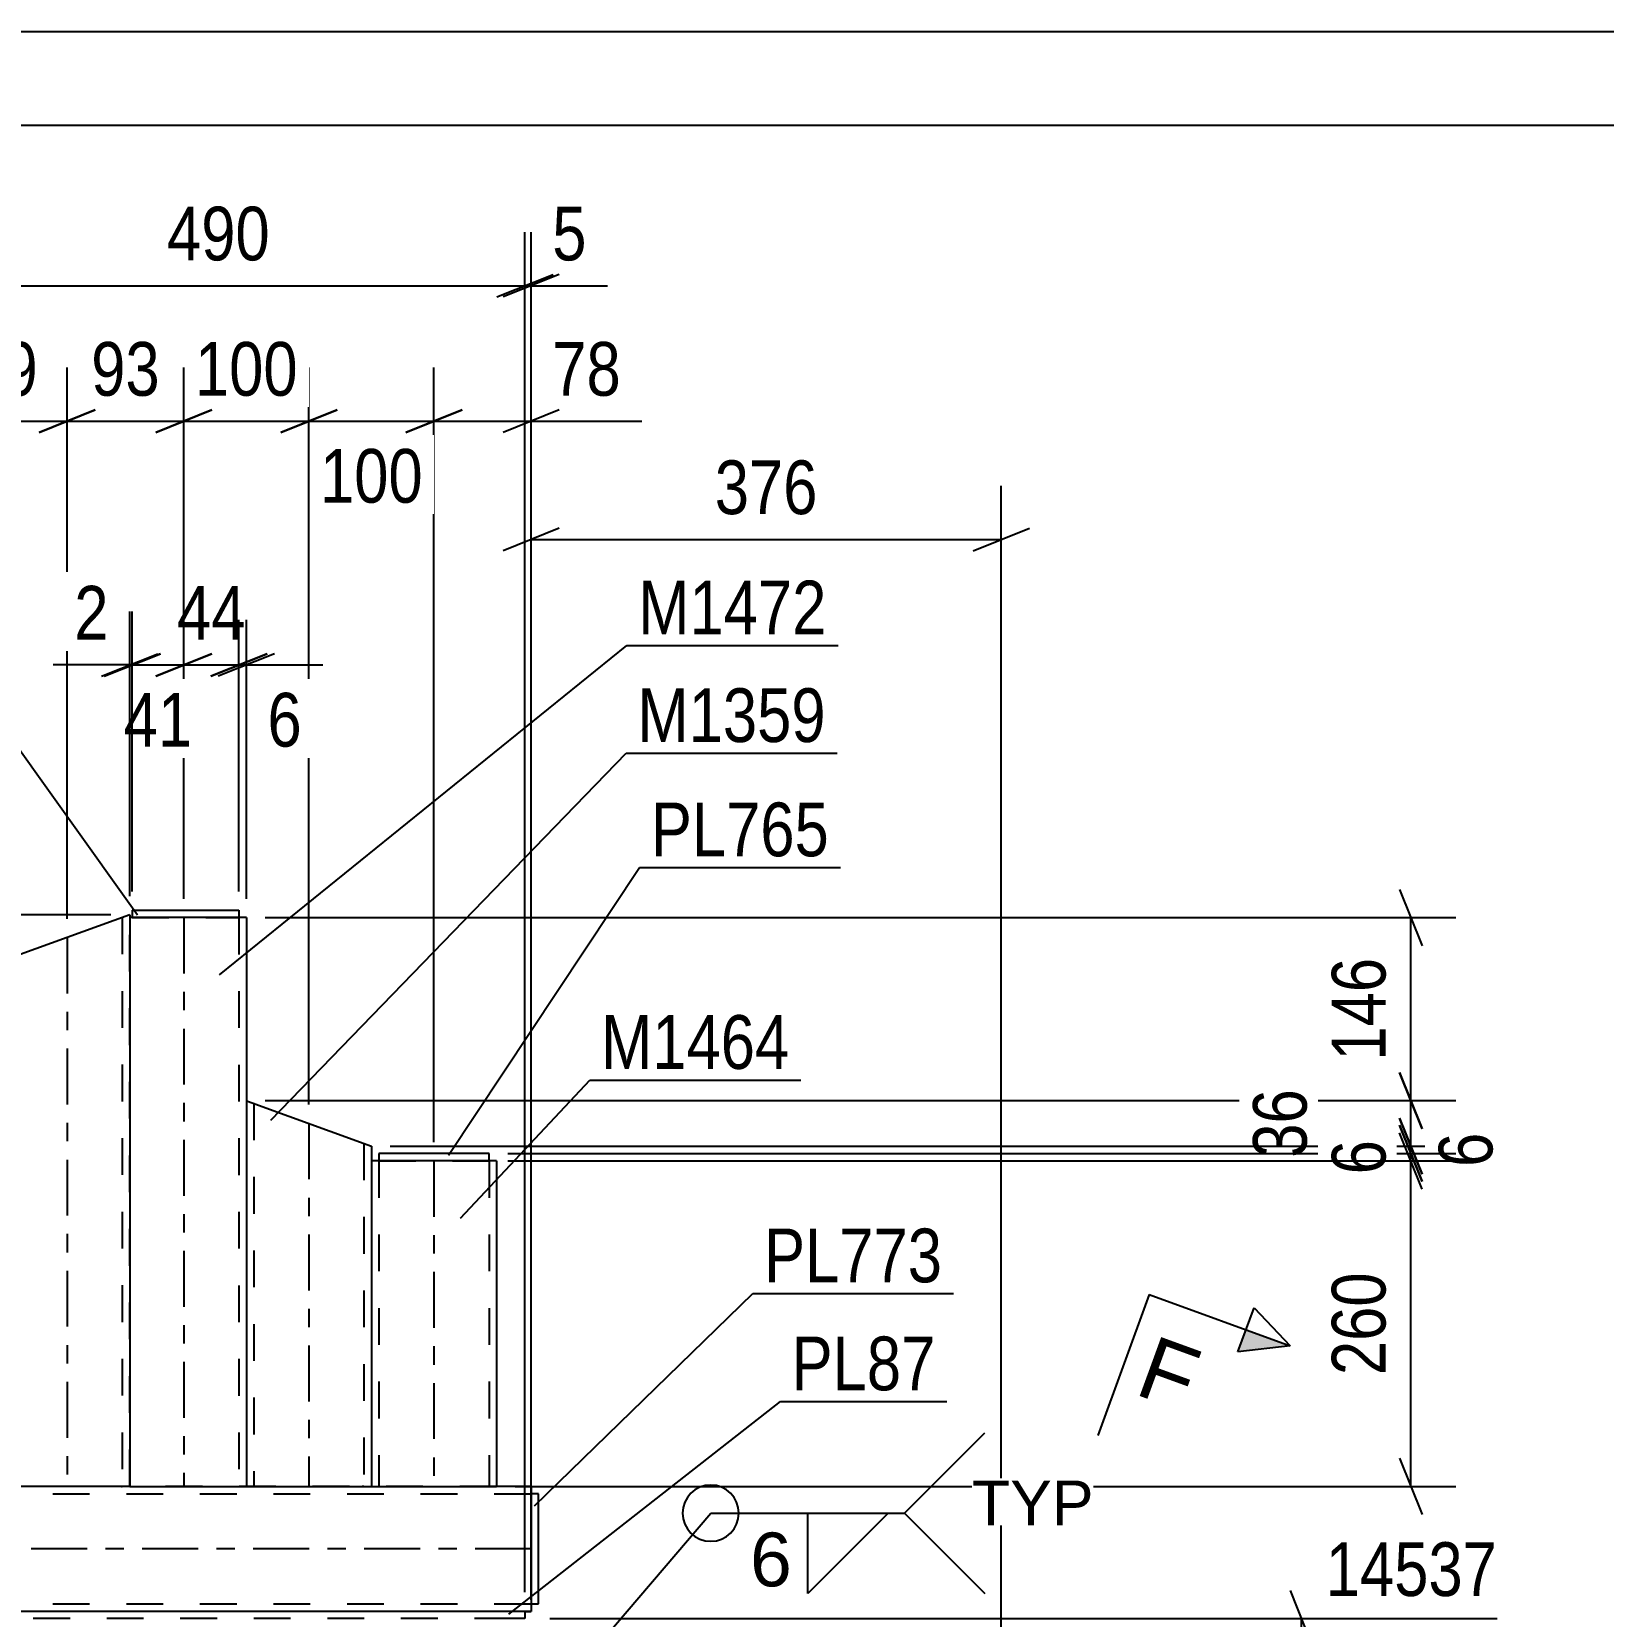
# Model space of a CAD drawing. Header units: millimetres. Extents: x 0 to 841, y 0 to 594.
# Drawn here: x 308.4 to 392.1, y 509.6 to 594 of the extents above; entities that cross this region are included whole.
import ezdxf

# ---------------------------------------------------------------- set-up
doc = ezdxf.new("R2010")
doc.units = ezdxf.units.MM
doc.linetypes.add('DXK_LINE_DOT2', pattern=[3.9198, 1.9599, -1.9599])
doc.linetypes.add('DXK_LINE_DOT3', pattern=[5.9187, 2.979, -0.9799, 0.9799, -0.9799])
doc.styles.add('Arial', font='arial.ttf', dxfattribs={"height": 0.2})
doc.styles.add('Arial Narrow', font='ARIALN.TTF', dxfattribs={"height": 0.2})

# ---------------------------------------------------------------- blocks, each defined once
blk = doc.blocks.new('Unknown-695494452-1133')
at = {"color": 5, "linetype": 'Continuous'}
for p, q in [((841, 594), (0, 594)), ((836, 589), (5, 589))]:
    blk.add_line(p, q, dxfattribs=at)
blk = doc.blocks.new('Part-695494452-4283 - 4226')
at = {"color": 2, "linetype": 'Continuous'}
for p, q in [((301.981, 509.439), (301.981, 509.839)), ((301.981, 509.839), (334.648, 509.839)), ((302.709, 509.439), (301.981, 509.439)), ((334.648, 509.439), (333.92, 509.439)), ((334.648, 509.839), (334.648, 509.439))]:
    blk.add_line(p, q, dxfattribs=at)
at = {"color": 7, "linetype": 'DXK_LINE_DOT2'}
blk.add_line((333.92, 509.439), (302.709, 509.439), dxfattribs=at)
blk = doc.blocks.new('Part-695494452-12334 - 4226')
at = {"color": 2, "linetype": 'Continuous'}
for p, q in [((301.648, 516.481), (306.915, 516.481)), ((301.648, 516.481), (301.648, 515.681)), ((334.981, 516.481), (333.134, 516.481)), ((334.981, 516.481), (334.981, 516.42)), ((334.981, 516.42), (334.981, 509.814)), ((301.648, 509.814), (301.648, 515.681)), ((301.648, 509.814), (301.981, 509.814)), ((334.648, 509.814), (334.981, 509.814))]:
    blk.add_line(p, q, dxfattribs=at)
at = {"color": 7, "linetype": 'DXK_LINE_DOT2'}
for p, q in [((301.648, 516.081), (334.981, 516.081)), ((301.648, 516.081), (301.648, 516.05)), ((301.648, 516.05), (301.648, 515.834)), ((333.134, 516.481), (306.915, 516.481)), ((334.981, 516.05), (334.981, 516.081)), ((301.648, 510.214), (334.981, 510.214)), ((334.981, 509.814), (301.981, 509.814))]:
    blk.add_line(p, q, dxfattribs=at)
at = {"color": 7, "linetype": 'DXK_LINE_DOT3'}
blk.add_line((334.981, 513.147), (301.648, 513.147), dxfattribs=at)
blk = doc.blocks.new('Part-695494452-12320 - 4226')
at = {"color": 2, "linetype": 'Continuous'}
for p, q in [((319.862, 537.015), (319.801, 537.037)), ((319.801, 537.037), (319.801, 516.481)), ((319.862, 537.015), (326.467, 534.611)), ((326.467, 534.611), (326.467, 516.481)), ((319.801, 516.481), (326.467, 516.481))]:
    blk.add_line(p, q, dxfattribs=at)
at = {"color": 7, "linetype": 'DXK_LINE_DOT2'}
for p, q in [((320.201, 536.892), (320.201, 516.481)), ((320.201, 536.892), (320.231, 536.881)), ((326.067, 534.756), (326.067, 516.481)), ((325.974, 516.481), (326.037, 516.481)), ((326.037, 516.481), (325.974, 516.481)), ((326.067, 516.481), (326.037, 516.481)), ((326.037, 516.481), (326.067, 516.481))]:
    blk.add_line(p, q, dxfattribs=at)
at = {"color": 7, "linetype": 'DXK_LINE_DOT3'}
blk.add_line((323.134, 535.824), (323.134, 516.481), dxfattribs=at)
blk = doc.blocks.new('Part-695494452-12322 - 4226')
at = {"color": 2, "linetype": 'Continuous'}
for p, q in [((313.582, 546.941), (306.915, 544.515)), ((313.582, 546.941), (313.582, 546.789)), ((306.915, 544.515), (306.915, 516.481)), ((313.521, 516.481), (306.915, 516.481)), ((313.582, 516.481), (313.521, 516.481))]:
    blk.add_line(p, q, dxfattribs=at)
at = {"color": 7, "linetype": 'DXK_LINE_DOT2'}
for p, q in [((313.152, 546.785), (313.182, 546.796)), ((313.182, 546.796), (313.182, 516.481)), ((313.582, 516.481), (313.582, 546.789)), ((307.315, 544.66), (307.315, 516.481)), ((313.152, 516.481), (313.182, 516.481))]:
    blk.add_line(p, q, dxfattribs=at)
at = {"color": 7, "linetype": 'DXK_LINE_DOT3'}
blk.add_line((310.249, 545.728), (310.249, 516.481), dxfattribs=at)
blk = doc.blocks.new('Part-695494452-12327 - 4226')
at = {"color": 2, "linetype": 'Continuous'}
for p, q in [((326.467, 533.824), (326.467, 516.481)), ((333.134, 533.824), (326.467, 533.824)), ((333.134, 533.824), (333.134, 516.481)), ((326.467, 516.481), (333.134, 516.481))]:
    blk.add_line(p, q, dxfattribs=at)
at = {"color": 7, "linetype": 'DXK_LINE_DOT2'}
for p, q in [((326.867, 533.824), (326.867, 516.481)), ((326.867, 533.824), (326.898, 533.824)), ((332.734, 533.824), (332.734, 516.481)), ((332.64, 516.481), (332.704, 516.481)), ((332.704, 516.481), (332.64, 516.481)), ((332.734, 516.481), (332.704, 516.481)), ((332.704, 516.481), (332.734, 516.481))]:
    blk.add_line(p, q, dxfattribs=at)
at = {"color": 7, "linetype": 'DXK_LINE_DOT3'}
blk.add_line((329.801, 533.824), (329.801, 516.481), dxfattribs=at)
blk = doc.blocks.new('Part-695494452-12328 - 4226')
at = {"color": 2, "linetype": 'Continuous'}
for p, q in [((313.582, 546.789), (313.582, 516.481)), ((319.801, 546.789), (313.582, 546.789)), ((319.801, 546.789), (319.801, 516.481)), ((313.582, 516.481), (313.934, 516.481)), ((313.934, 516.481), (319.801, 516.481))]:
    blk.add_line(p, q, dxfattribs=at)
at = {"color": 7, "linetype": 'DXK_LINE_DOT2'}
for p, q in [((313.582, 546.789), (313.628, 546.789)), ((313.628, 546.789), (313.582, 546.789)), ((313.582, 546.789), (313.628, 546.789)), ((313.628, 546.789), (313.651, 546.789)), ((319.401, 546.789), (319.401, 516.481)), ((313.628, 516.481), (313.582, 516.481)), ((313.582, 516.481), (313.781, 516.481)), ((313.582, 516.481), (313.628, 516.481))]:
    blk.add_line(p, q, dxfattribs=at)
at = {"color": 7, "linetype": 'DXK_LINE_DOT3'}
blk.add_line((316.467, 546.789), (316.467, 516.481), dxfattribs=at)
blk = doc.blocks.new('Part-695494452-12329 - 4226')
at = {"color": 2, "linetype": 'Continuous'}
for p, q in [((332.734, 534.224), (326.867, 534.224)), ((326.867, 534.224), (326.867, 533.824)), ((332.734, 533.824), (332.734, 534.224))]:
    blk.add_line(p, q, dxfattribs=at)
at = {"color": 7, "linetype": 'DXK_LINE_DOT2'}
blk.add_line((326.867, 533.824), (332.734, 533.824), dxfattribs=at)
blk = doc.blocks.new('Part-695494452-12330 - 4226')
at = {"color": 2, "linetype": 'Continuous'}
for p, q in [((313.715, 547.189), (319.401, 547.189)), ((313.715, 547.189), (313.715, 546.789)), ((319.401, 547.189), (319.401, 546.789))]:
    blk.add_line(p, q, dxfattribs=at)
at = {"color": 7, "linetype": 'DXK_LINE_DOT2'}
blk.add_line((313.715, 546.789), (319.401, 546.789), dxfattribs=at)
blk = doc.blocks.new('Part-695494452-12335 - 4226')
at = {"color": 2, "linetype": 'Continuous'}
for p, q in [((335.381, 516.081), (334.981, 516.081)), ((335.381, 510.214), (335.381, 516.081)), ((334.981, 510.214), (335.381, 510.214))]:
    blk.add_line(p, q, dxfattribs=at)
at = {"color": 7, "linetype": 'DXK_LINE_DOT2'}
blk.add_line((334.981, 516.081), (334.981, 510.214), dxfattribs=at)
blk = doc.blocks.new('StraightDimension-695494452-4468 - 4226')
at = {"color": 7, "linetype": 'Continuous'}
for p, q in [((334.981, 510.439), (334.981, 569.791)), ((360.039, 495.722), (360.039, 569.791)), ((336.481, 567.541), (333.481, 566.341)), ((358.539, 566.341), (361.539, 567.541)), ((334.981, 566.941), (360.039, 566.941))]:
    blk.add_line(p, q, dxfattribs=at)
at = {"color": 0}
blk.add_wipeout([(350.852, 567.691), (350.852, 571.891), (344.168, 571.891), (344.168, 567.691)], dxfattribs=at)
at = {"color": 3, "style": 'Arial Narrow'}
blk.add_text('376', height=2.8633, dxfattribs=at).set_placement((344.768, 568.291))
blk = doc.blocks.new('StraightDimension-695494452-16993 - 4226')
at = {"color": 7, "linetype": 'Continuous'}
for p, q in [((316.467, 547.789), (316.467, 563.103)), ((319.401, 548.189), (319.401, 563.103)), ((314.967, 559.653), (317.967, 560.853)), ((320.901, 560.853), (317.901, 559.653)), ((316.467, 560.253), (319.401, 560.253))]:
    blk.add_line(p, q, dxfattribs=at)
at = {"color": 0}
blk.add_wipeout([(320.362, 561.003), (320.362, 565.203), (315.506, 565.203), (315.506, 561.003)], dxfattribs=at)
at = {"color": 3, "style": 'Arial Narrow'}
blk.add_text('44', height=2.8633, dxfattribs=at).set_placement((316.106, 561.603))
blk = doc.blocks.new('StraightDimension-695494452-4514 - 4226')
at = {"color": 7, "linetype": 'Continuous'}
for p, q in [((375.437, 510.939), (376.637, 507.939)), ((335.981, 509.439), (386.478, 509.439)), ((376.037, 503.842), (376.037, 509.439)), ((376.637, 502.342), (375.437, 505.342)), ((335.981, 503.842), (390.978, 503.842))]:
    blk.add_line(p, q, dxfattribs=at)
at = {"color": 0, "linetype": 'Continuous'}
blk.add_wipeout([(387.078, 510.039), (387.078, 514.239), (376.737, 514.239), (376.737, 510.039)], dxfattribs=at)
at = {"color": 0}
blk.add_wipeout([(375.287, 509.068), (371.087, 509.068), (371.087, 504.212), (375.287, 504.212)], dxfattribs=at)
at = {"color": 3, "linetype": 'Continuous', "style": 'Arial Narrow'}
blk.add_text('14537', height=2.8633, dxfattribs=at).set_placement((377.337, 510.639))
at = {"color": 3, "style": 'Arial Narrow'}
blk.add_text('84', height=2.8633, rotation=90.00021, dxfattribs=at).set_placement((374.687, 504.812))
blk = doc.blocks.new('StraightDimension-695494452-10341 - 4226')
at = {"color": 7, "linetype": 'Continuous'}
for p, q in [((334.648, 510.839), (334.648, 583.312)), ((334.981, 510.439), (334.981, 583.312)), ((333.148, 579.862), (336.148, 581.062)), ((336.481, 581.062), (333.481, 579.862)), ((334.648, 580.462), (334.981, 580.462)), ((334.981, 580.462), (339.059, 580.462)), ((334.981, 580.462), (339.059, 580.462))]:
    blk.add_line(p, q, dxfattribs=at)
at = {"color": 0}
blk.add_wipeout([(338.534, 581.212), (338.534, 585.412), (335.506, 585.412), (335.506, 581.212)], dxfattribs=at)
at = {"color": 3, "style": 'Arial Narrow'}
blk.add_text('5', height=2.863, dxfattribs=at).set_placement((336.106, 581.812))
blk = doc.blocks.new('StraightDimension-695494452-10342 - 4226')
at = {"color": 7, "linetype": 'Continuous'}
for p, q in [((301.981, 510.839), (301.981, 583.312)), ((334.648, 510.839), (334.648, 583.312)), ((303.481, 581.062), (300.481, 579.862)), ((333.148, 579.862), (336.148, 581.062)), ((301.981, 580.462), (334.648, 580.462))]:
    blk.add_line(p, q, dxfattribs=at)
at = {"color": 0}
blk.add_wipeout([(321.656, 581.212), (321.656, 585.412), (314.972, 585.412), (314.972, 581.212)], dxfattribs=at)
at = {"color": 3, "style": 'Arial Narrow'}
blk.add_text('490', height=2.8633, dxfattribs=at).set_placement((315.572, 581.812))
blk = doc.blocks.new('StraightDimension-695494452-16821 - 4226')
at = {"color": 7, "linetype": 'Continuous'}
for p, q in [((329.801, 534.824), (329.801, 576.1)), ((334.981, 517.45), (334.981, 576.1)), ((328.301, 572.65), (331.301, 573.85)), ((336.481, 573.85), (333.481, 572.65)), ((329.801, 573.25), (334.981, 573.25)), ((334.981, 573.25), (340.887, 573.25)), ((334.981, 573.25), (340.887, 573.25))]:
    blk.add_line(p, q, dxfattribs=at)
at = {"color": 0}
blk.add_wipeout([(340.362, 574), (340.362, 578.2), (335.506, 578.2), (335.506, 574)], dxfattribs=at)
at = {"color": 3, "style": 'Arial Narrow'}
blk.add_text('78', height=2.8633, dxfattribs=at).set_placement((336.106, 574.6))
blk = doc.blocks.new('StraightDimension-695494452-16822 - 4226')
at = {"color": 7, "linetype": 'Continuous'}
for p, q in [((323.134, 536.824), (323.134, 575.65)), ((329.801, 534.824), (329.801, 575.65)), ((321.634, 572.65), (324.634, 573.85)), ((331.301, 573.85), (328.301, 572.65)), ((323.134, 573.25), (329.801, 573.25))]:
    blk.add_line(p, q, dxfattribs=at)
at = {"color": 0}
blk.add_wipeout([(329.81, 568.3), (329.81, 572.5), (323.125, 572.5), (323.125, 568.3)], dxfattribs=at)
at = {"color": 3, "style": 'Arial Narrow'}
blk.add_text('100', height=2.8633, dxfattribs=at).set_placement((323.725, 568.9))
blk = doc.blocks.new('StraightDimension-695494452-16823 - 4226')
at = {"color": 7, "linetype": 'Continuous'}
for p, q in [((316.467, 547.789), (316.467, 576.1)), ((323.134, 536.824), (323.134, 576.1)), ((314.967, 572.65), (317.967, 573.85)), ((324.634, 573.85), (321.634, 572.65)), ((316.467, 573.25), (323.134, 573.25))]:
    blk.add_line(p, q, dxfattribs=at)
at = {"color": 0}
blk.add_wipeout([(323.143, 574), (323.143, 578.2), (316.459, 578.2), (316.459, 574)], dxfattribs=at)
at = {"color": 3, "style": 'Arial Narrow'}
blk.add_text('100', height=2.8633, dxfattribs=at).set_placement((317.059, 574.6))
blk = doc.blocks.new('StraightDimension-695494452-16824 - 4226')
at = {"color": 7, "linetype": 'Continuous'}
for p, q in [((310.249, 546.728), (310.249, 576.1)), ((316.467, 547.789), (316.467, 576.1)), ((308.749, 572.65), (311.749, 573.85)), ((317.967, 573.85), (314.967, 572.65)), ((310.249, 573.25), (316.467, 573.25))]:
    blk.add_line(p, q, dxfattribs=at)
at = {"color": 0}
blk.add_wipeout([(315.786, 574), (315.786, 578.2), (310.93, 578.2), (310.93, 574)], dxfattribs=at)
at = {"color": 3, "style": 'Arial Narrow'}
blk.add_text('93', height=2.8633, dxfattribs=at).set_placement((311.53, 574.6))
blk = doc.blocks.new('StraightDimension-695494452-16825 - 4226')
at = {"color": 7, "linetype": 'Continuous'}
for p, q in [((301.648, 517.481), (301.648, 576.1)), ((310.249, 546.728), (310.249, 576.1)), ((300.148, 572.65), (303.148, 573.85)), ((311.749, 573.85), (308.749, 572.65)), ((301.648, 573.25), (310.249, 573.25))]:
    blk.add_line(p, q, dxfattribs=at)
at = {"color": 0}
blk.add_wipeout([(309.29, 574), (309.29, 578.2), (302.606, 578.2), (302.606, 574)], dxfattribs=at)
at = {"color": 3, "style": 'Arial Narrow'}
blk.add_text('129', height=2.8633, dxfattribs=at).set_placement((303.206, 574.6))
blk = doc.blocks.new('StraightDimension-695494452-16992 - 4226')
at = {"color": 7, "linetype": 'Continuous'}
for p, q in [((319.401, 548.189), (319.401, 562.653)), ((319.801, 547.789), (319.801, 562.653)), ((317.901, 559.653), (320.901, 560.853)), ((321.301, 560.853), (318.301, 559.653)), ((319.401, 560.253), (319.801, 560.253)), ((319.801, 560.253), (323.879, 560.253)), ((319.801, 560.253), (323.879, 560.253))]:
    blk.add_line(p, q, dxfattribs=at)
at = {"color": 0}
blk.add_wipeout([(323.354, 555.303), (323.354, 559.503), (320.326, 559.503), (320.326, 555.303)], dxfattribs=at)
at = {"color": 3, "style": 'Arial Narrow'}
blk.add_text('6', height=2.863, dxfattribs=at).set_placement((320.926, 555.903))
blk = doc.blocks.new('StraightDimension-695494452-16994 - 4226')
at = {"color": 7, "linetype": 'Continuous'}
for p, q in [((313.715, 548.189), (313.715, 562.653)), ((316.467, 547.789), (316.467, 562.653)), ((312.215, 559.653), (315.215, 560.853)), ((317.967, 560.853), (314.967, 559.653)), ((313.715, 560.253), (316.467, 560.253))]:
    blk.add_line(p, q, dxfattribs=at)
at = {"color": 0}
blk.add_wipeout([(317.52, 555.303), (317.52, 559.503), (312.663, 559.503), (312.663, 555.303)], dxfattribs=at)
at = {"color": 3, "style": 'Arial Narrow'}
blk.add_text('41', height=2.8633, dxfattribs=at).set_placement((313.263, 555.903))
blk = doc.blocks.new('StraightDimension-695494452-16995 - 4226')
at = {"color": 7, "linetype": 'Continuous'}
for p, q in [((313.582, 547.941), (313.582, 563.103)), ((313.715, 548.189), (313.715, 563.103)), ((312.082, 559.653), (315.082, 560.853)), ((315.215, 560.853), (312.215, 559.653)), ((313.582, 560.253), (309.504, 560.253)), ((313.582, 560.253), (309.504, 560.253)), ((313.582, 560.253), (313.715, 560.253))]:
    blk.add_line(p, q, dxfattribs=at)
at = {"color": 0}
blk.add_wipeout([(313.057, 561.003), (313.057, 565.203), (310.029, 565.203), (310.029, 561.003)], dxfattribs=at)
at = {"color": 3, "style": 'Arial Narrow'}
blk.add_text('2', height=2.863, dxfattribs=at).set_placement((310.629, 561.603))
blk = doc.blocks.new('StraightDimension-695494452-17055 - 4226')
at = {"color": 7, "linetype": 'Continuous'}
for p, q in [((297.597, 546.941), (297.597, 552.847)), ((297.597, 546.941), (297.597, 552.847)), ((296.997, 548.441), (298.197, 545.441)), ((312.582, 546.941), (294.747, 546.941)), ((297.597, 544.515), (297.597, 546.941)), ((298.197, 543.015), (296.997, 546.015)), ((305.915, 544.515), (294.747, 544.515))]:
    blk.add_line(p, q, dxfattribs=at)
at = {"color": 0}
blk.add_wipeout([(296.847, 552.322), (292.647, 552.322), (292.647, 547.466), (296.847, 547.466)], dxfattribs=at)
at = {"color": 3, "style": 'Arial Narrow'}
blk.add_text('36', height=2.8633, rotation=90.00021, dxfattribs=at).set_placement((296.247, 548.066))
blk = doc.blocks.new('StraightDimension-695494452-17181 - 4226')
at = {"color": 7, "linetype": 'Continuous'}
for p, q in [((381.271, 548.289), (382.471, 545.289)), ((320.801, 546.789), (384.271, 546.789)), ((381.871, 537.037), (381.871, 546.789)), ((382.471, 535.537), (381.271, 538.537)), ((320.801, 537.037), (384.271, 537.037))]:
    blk.add_line(p, q, dxfattribs=at)
at = {"color": 0}
blk.add_wipeout([(381.121, 545.255), (376.921, 545.255), (376.921, 538.571), (381.121, 538.571)], dxfattribs=at)
at = {"color": 3, "style": 'Arial Narrow'}
blk.add_text('146', height=2.8633, rotation=90.00021, dxfattribs=at).set_placement((380.521, 539.171))
blk = doc.blocks.new('StraightDimension-695494452-17182 - 4226')
at = {"color": 7, "linetype": 'Continuous'}
for p, q in [((381.271, 538.537), (382.471, 535.537)), ((320.801, 537.037), (384.271, 537.037)), ((381.871, 534.611), (381.871, 537.037)), ((382.471, 533.111), (381.271, 536.111)), ((327.467, 534.611), (384.271, 534.611))]:
    blk.add_line(p, q, dxfattribs=at)
at = {"color": 0}
blk.add_wipeout([(376.921, 538.252), (372.721, 538.252), (372.721, 533.396), (376.921, 533.396)], dxfattribs=at)
at = {"color": 3, "style": 'Arial Narrow'}
blk.add_text('36', height=2.8633, rotation=90.00021, dxfattribs=at).set_placement((376.321, 533.996))
blk = doc.blocks.new('StraightDimension-695494452-17183 - 4226')
at = {"color": 7, "linetype": 'Continuous'}
for p, q in [((381.271, 536.111), (382.471, 533.111)), ((382.471, 532.724), (381.271, 535.724)), ((327.467, 534.611), (384.721, 534.611)), ((381.871, 534.224), (381.871, 534.611)), ((333.734, 534.224), (384.721, 534.224))]:
    blk.add_line(p, q, dxfattribs=at)
at = {"color": 0}
blk.add_wipeout([(386.821, 535.931), (382.621, 535.931), (382.621, 532.903), (386.821, 532.903)], dxfattribs=at)
at = {"color": 3, "style": 'Arial Narrow'}
blk.add_text('6', height=2.863, rotation=90.00021, dxfattribs=at).set_placement((386.221, 533.503))
blk = doc.blocks.new('StraightDimension-695494452-17184 - 4226')
at = {"color": 7, "linetype": 'Continuous'}
for p, q in [((381.271, 535.724), (382.471, 532.724)), ((382.471, 532.324), (381.271, 535.324)), ((333.734, 534.224), (384.271, 534.224)), ((333.734, 533.824), (384.271, 533.824)), ((381.871, 533.824), (381.871, 534.224))]:
    blk.add_line(p, q, dxfattribs=at)
at = {"color": 0}
blk.add_wipeout([(381.121, 535.538), (376.921, 535.538), (376.921, 532.51), (381.121, 532.51)], dxfattribs=at)
at = {"color": 3, "style": 'Arial Narrow'}
blk.add_text('6', height=2.863, rotation=90.00021, dxfattribs=at).set_placement((380.521, 533.11))
blk = doc.blocks.new('StraightDimension-695494452-17185 - 4226')
at = {"color": 7, "linetype": 'Continuous'}
for p, q in [((382.471, 532.324), (381.271, 535.324)), ((333.734, 533.824), (384.271, 533.824)), ((381.871, 516.481), (381.871, 533.824)), ((381.271, 517.981), (382.471, 514.981)), ((334.134, 516.481), (384.271, 516.481))]:
    blk.add_line(p, q, dxfattribs=at)
at = {"color": 0}
blk.add_wipeout([(381.121, 528.495), (376.921, 528.495), (376.921, 521.81), (381.121, 521.81)], dxfattribs=at)
at = {"color": 3, "style": 'Arial Narrow'}
blk.add_text('260', height=2.8633, rotation=90.00021, dxfattribs=at).set_placement((380.521, 522.41))
blk = doc.blocks.new('Mark-695494452-4279 - 4226')
at = {"color": 30, "linetype": 'Continuous'}
for p, q in [((333.796, 509.676), (348.263, 521)), ((348.263, 521), (357.139, 521))]:
    blk.add_line(p, q, dxfattribs=at)
at = {"color": 0}
blk.add_wipeout([(356.539, 521.6), (356.539, 524.6), (348.863, 524.6), (348.863, 521.6)], dxfattribs=at)
blk.add_wipeout([(356.539, 521.6), (356.539, 524.6), (348.863, 524.6), (348.863, 521.6)], dxfattribs=at)
at = {"color": 3, "style": 'Arial Narrow'}
blk.add_text('PL87', height=2.8633, dxfattribs=at).set_placement((348.863, 521.6))
blk = doc.blocks.new('SectionMark-695494452-4577 - 4226')
at = {"linetype": 'Continuous'}
for points in [[(372.657, 523.648), (373.085, 524.822), (375.434, 523.967)], [(351.97, 466.811), (352.398, 467.986), (354.32, 465.956)]]:
    blk.add_hatch(color=6, dxfattribs=at).paths.add_polyline_path(points)
at = {"color": 6, "linetype": 'Continuous'}
for p, q in [((372.657, 523.648), (373.512, 525.997)), ((373.512, 525.997), (375.434, 523.967)), ((375.434, 523.967), (372.657, 523.648)), ((352.398, 467.986), (351.543, 465.637)), ((354.32, 465.956), (352.398, 467.986)), ((354.32, 465.956), (351.543, 465.637))]:
    blk.add_line(p, q, dxfattribs=at)
at = {"color": 0, "linetype": 'Continuous'}
for points in [[(369.739, 520.453), (370.936, 523.742), (368.257, 524.717), (367.06, 521.428)], [(351.019, 469.02), (352.216, 472.309), (349.537, 473.284), (348.34, 469.995)]]:
    blk.add_wipeout(points, dxfattribs=at)
at = {"color": 6, "linetype": 'Continuous'}
for p, q in [((367.916, 526.703), (365.18, 519.186)), ((367.916, 526.703), (375.434, 523.967)), ((346.802, 468.693), (349.538, 476.21)), ((346.802, 468.693), (354.32, 465.956))]:
    blk.add_line(p, q, dxfattribs=at)
at = {"color": 3, "linetype": 'Continuous', "style": 'Arial'}
for p in [(367.06, 521.428), (348.34, 469.995)]:
    blk.add_text('F', height=3.343, rotation=-20.00196, dxfattribs=at).set_placement(p)
blk = doc.blocks.new('WeldMark-695494452-4581 - 4226')
at = {"linetype": 'Continuous'}
blk.add_hatch(color=30, dxfattribs=at).paths.add_polyline_path([(337.499, 505.637), (334.981, 503.842), (336.358, 506.611)])
at = {"color": 3, "linetype": 'Continuous'}
for p, q in [((354.874, 515.054), (359.16, 519.34)), ((349.731, 515.054), (354.017, 515.054)), ((354.017, 515.054), (349.731, 510.769)), ((349.731, 510.769), (349.731, 515.054)), ((354.874, 515.054), (359.16, 510.769))]:
    blk.add_line(p, q, dxfattribs=at)
at = {"color": 30, "linetype": 'Continuous'}
for p, q in [((334.981, 503.842), (344.55, 515.054)), ((344.55, 515.054), (354.874, 515.054))]:
    blk.add_line(p, q, dxfattribs=at)
at = {"color": 3, "linetype": 'Continuous'}
blk.add_arc((344.55, 515.054), 1.5, 90, 270, dxfattribs=at)
at = {"color": 0}
blk.add_wipeout([(349.074, 510.954), (349.074, 514.354), (346.45, 514.354), (346.45, 510.954)], dxfattribs=at)
at = {"color": 3, "linetype": 'Continuous'}
blk.add_arc((344.55, 515.054), 1.5, 270, 90, dxfattribs=at)
at = {"color": 3, "style": 'Arial'}
blk.add_text('6', height=2.865, dxfattribs=at).set_placement((346.65, 511.154))
at = {"color": 0, "linetype": 'Continuous'}
blk.add_wipeout([(364.953, 514.404), (364.953, 516.904), (358.474, 516.904), (358.474, 514.404)], dxfattribs=at)
blk.add_wipeout([(364.953, 514.404), (364.953, 516.904), (358.474, 516.904), (358.474, 514.404)], dxfattribs=at)
at = {"color": 3, "linetype": 'Continuous', "style": 'Arial'}
blk.add_text('TYP', height=2.3877, dxfattribs=at).set_placement((358.474, 514.404))
blk = doc.blocks.new('Mark-695494452-12525 - 4226')
at = {"color": 30, "linetype": 'Continuous'}
for p, q in [((335.164, 515.438), (346.796, 526.755)), ((346.796, 526.755), (357.5, 526.755))]:
    blk.add_line(p, q, dxfattribs=at)
at = {"color": 0}
blk.add_wipeout([(356.9, 527.355), (356.9, 530.355), (347.396, 530.355), (347.396, 527.355)], dxfattribs=at)
blk.add_wipeout([(356.9, 527.355), (356.9, 530.355), (347.396, 530.355), (347.396, 527.355)], dxfattribs=at)
at = {"color": 3, "style": 'Arial Narrow'}
blk.add_text('PL773', height=2.8633, dxfattribs=at).set_placement((347.396, 527.355))
blk = doc.blocks.new('Mark-695494452-16723 - 4226')
at = {"color": 30, "linetype": 'Continuous'}
for p, q in [((321.099, 535.995), (340.045, 555.547)), ((340.045, 555.547), (351.296, 555.547))]:
    blk.add_line(p, q, dxfattribs=at)
at = {"color": 0}
blk.add_wipeout([(350.696, 556.147), (350.696, 559.147), (340.645, 559.147), (340.645, 556.147)], dxfattribs=at)
blk.add_wipeout([(350.696, 556.147), (350.696, 559.147), (340.645, 559.147), (340.645, 556.147)], dxfattribs=at)
at = {"color": 3, "style": 'Arial Narrow'}
blk.add_text('M1359', height=2.8633, dxfattribs=at).set_placement((340.645, 556.147))
blk = doc.blocks.new('Mark-695494452-16729 - 4226')
at = {"color": 30, "linetype": 'Continuous'}
for p, q in [((331.219, 530.779), (338.105, 538.129)), ((338.105, 538.129), (349.357, 538.129))]:
    blk.add_line(p, q, dxfattribs=at)
at = {"color": 0}
blk.add_wipeout([(348.757, 538.729), (348.757, 541.729), (338.705, 541.729), (338.705, 538.729)], dxfattribs=at)
blk.add_wipeout([(348.757, 538.729), (348.757, 541.729), (338.705, 541.729), (338.705, 538.729)], dxfattribs=at)
at = {"color": 3, "style": 'Arial Narrow'}
blk.add_text('M1464', height=2.8633, dxfattribs=at).set_placement((338.705, 538.729))
blk = doc.blocks.new('Mark-695494452-16732 - 4226')
at = {"color": 30, "linetype": 'Continuous'}
for p, q in [((318.367, 543.742), (340.089, 561.284)), ((340.089, 561.284), (351.341, 561.284))]:
    blk.add_line(p, q, dxfattribs=at)
at = {"color": 0}
blk.add_wipeout([(350.741, 561.884), (350.741, 564.884), (340.689, 564.884), (340.689, 561.884)], dxfattribs=at)
blk.add_wipeout([(350.741, 561.884), (350.741, 564.884), (340.689, 564.884), (340.689, 561.884)], dxfattribs=at)
at = {"color": 3, "style": 'Arial Narrow'}
blk.add_text('M1472', height=2.8633, dxfattribs=at).set_placement((340.689, 561.884))
blk = doc.blocks.new('Mark-695494452-16782 - 4226')
at = {"color": 30, "linetype": 'Continuous'}
for p in [(287.718, 568.675), (314.005, 546.926)]:
    blk.add_line(p, (298.422, 568.675), dxfattribs=at)
at = {"color": 0}
blk.add_wipeout([(297.822, 569.275), (297.822, 572.275), (288.318, 572.275), (288.318, 569.275)], dxfattribs=at)
blk.add_wipeout([(297.822, 569.275), (297.822, 572.275), (288.318, 572.275), (288.318, 569.275)], dxfattribs=at)
at = {"color": 3, "style": 'Arial Narrow'}
blk.add_text('PL808', height=2.8633, dxfattribs=at).set_placement((288.318, 569.275))
blk = doc.blocks.new('Mark-695494452-16802 - 4226')
at = {"color": 30, "linetype": 'Continuous'}
for p, q in [((330.572, 534.124), (340.762, 549.458)), ((340.762, 549.458), (351.466, 549.458))]:
    blk.add_line(p, q, dxfattribs=at)
at = {"color": 0}
blk.add_wipeout([(350.866, 550.058), (350.866, 553.058), (341.362, 553.058), (341.362, 550.058)], dxfattribs=at)
blk.add_wipeout([(350.866, 550.058), (350.866, 553.058), (341.362, 553.058), (341.362, 550.058)], dxfattribs=at)
at = {"color": 3, "style": 'Arial Narrow'}
blk.add_text('PL765', height=2.8633, dxfattribs=at).set_placement((341.362, 550.058))

msp = doc.modelspace()

# ---------------------------------------------------------------- block references
for name in ['Unknown-695494452-1133', 'Part-695494452-12322 - 4226', 'Part-695494452-12328 - 4226', 'Part-695494452-12330 - 4226', 'Part-695494452-12320 - 4226', 'Part-695494452-12327 - 4226', 'Part-695494452-12329 - 4226', 'Part-695494452-12334 - 4226', 'Part-695494452-12335 - 4226', 'Part-695494452-4283 - 4226']:
    msp.add_blockref(name, (0, 0))

# ---------------------------------------------------------------- next in the draw order: block references
for name in ['StraightDimension-695494452-4468 - 4226', 'StraightDimension-695494452-16993 - 4226']:
    msp.add_blockref(name, (0, 0))

# ---------------------------------------------------------------- next in the draw order: block references
msp.add_blockref('StraightDimension-695494452-4514 - 4226', (0, 0))

# ---------------------------------------------------------------- next in the draw order: block references
msp.add_blockref('StraightDimension-695494452-10341 - 4226', (0, 0))

# ---------------------------------------------------------------- next in the draw order: block references
msp.add_blockref('StraightDimension-695494452-10342 - 4226', (0, 0))

# ---------------------------------------------------------------- next in the draw order: block references
msp.add_blockref('StraightDimension-695494452-16821 - 4226', (0, 0))

# ---------------------------------------------------------------- next in the draw order: block references
msp.add_blockref('StraightDimension-695494452-16822 - 4226', (0, 0))

# ---------------------------------------------------------------- next in the draw order: block references
msp.add_blockref('StraightDimension-695494452-16823 - 4226', (0, 0))

# ---------------------------------------------------------------- next in the draw order: block references
msp.add_blockref('StraightDimension-695494452-16824 - 4226', (0, 0))

# ---------------------------------------------------------------- next in the draw order: block references
for name in ['StraightDimension-695494452-16825 - 4226', 'StraightDimension-695494452-16992 - 4226']:
    msp.add_blockref(name, (0, 0))

# ---------------------------------------------------------------- next in the draw order: block references
for name in ['StraightDimension-695494452-16994 - 4226', 'StraightDimension-695494452-17181 - 4226']:
    msp.add_blockref(name, (0, 0))

# ---------------------------------------------------------------- next in the draw order: block references
for name in ['StraightDimension-695494452-16995 - 4226', 'StraightDimension-695494452-17182 - 4226']:
    msp.add_blockref(name, (0, 0))

# ---------------------------------------------------------------- next in the draw order: block references
for name in ['StraightDimension-695494452-17055 - 4226', 'StraightDimension-695494452-17183 - 4226']:
    msp.add_blockref(name, (0, 0))

# ---------------------------------------------------------------- next in the draw order: block references
for name in ['Mark-695494452-16782 - 4226', 'StraightDimension-695494452-17184 - 4226']:
    msp.add_blockref(name, (0, 0))

# ---------------------------------------------------------------- next in the draw order: block references
for name in ['Mark-695494452-16723 - 4226', 'StraightDimension-695494452-17185 - 4226']:
    msp.add_blockref(name, (0, 0))

# ---------------------------------------------------------------- next in the draw order: block references
for name in ['Mark-695494452-16732 - 4226', 'Mark-695494452-16729 - 4226', 'Mark-695494452-4279 - 4226']:
    msp.add_blockref(name, (0, 0))

# ---------------------------------------------------------------- next in the draw order: block references
for name in ['Mark-695494452-16802 - 4226', 'SectionMark-695494452-4577 - 4226']:
    msp.add_blockref(name, (0, 0))

# ---------------------------------------------------------------- next in the draw order: block references
msp.add_blockref('WeldMark-695494452-4581 - 4226', (0, 0))

# ---------------------------------------------------------------- next in the draw order: block references
msp.add_blockref('Mark-695494452-12525 - 4226', (0, 0))

doc.saveas('drawing.dxf')
